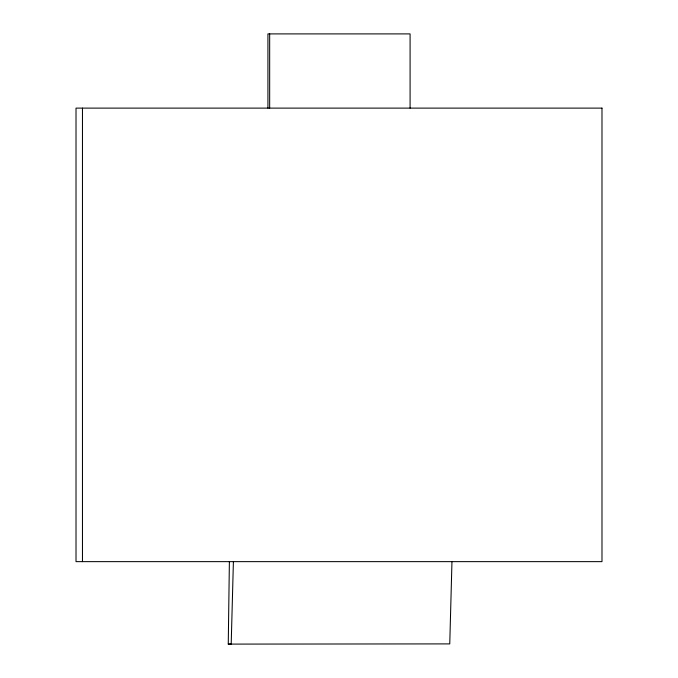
<?xml version="1.0" encoding="UTF-8"?>
<svg xmlns="http://www.w3.org/2000/svg" width="678" height="678" viewBox="0 0 678 678"><rect width="100%" height="100%" fill="white"/><g stroke="black" fill="none" stroke-linecap="round" stroke-linejoin="round"><path stroke-width="1.02" d="M233.401 561.638L231.198 644.1L228.257 644.1L229.384 561.638M451.963 561.638L449.76 643.897L228.257 644.1M410.088 108.116L410.088 33.9L267.929 33.9L267.929 108.116M269.666 33.9L269.666 108.116M82.462 108.116L82.462 561.638M601.988 108.116L76.012 108.116L76.012 561.638L601.988 561.638L601.988 108.116"/></g></svg>
